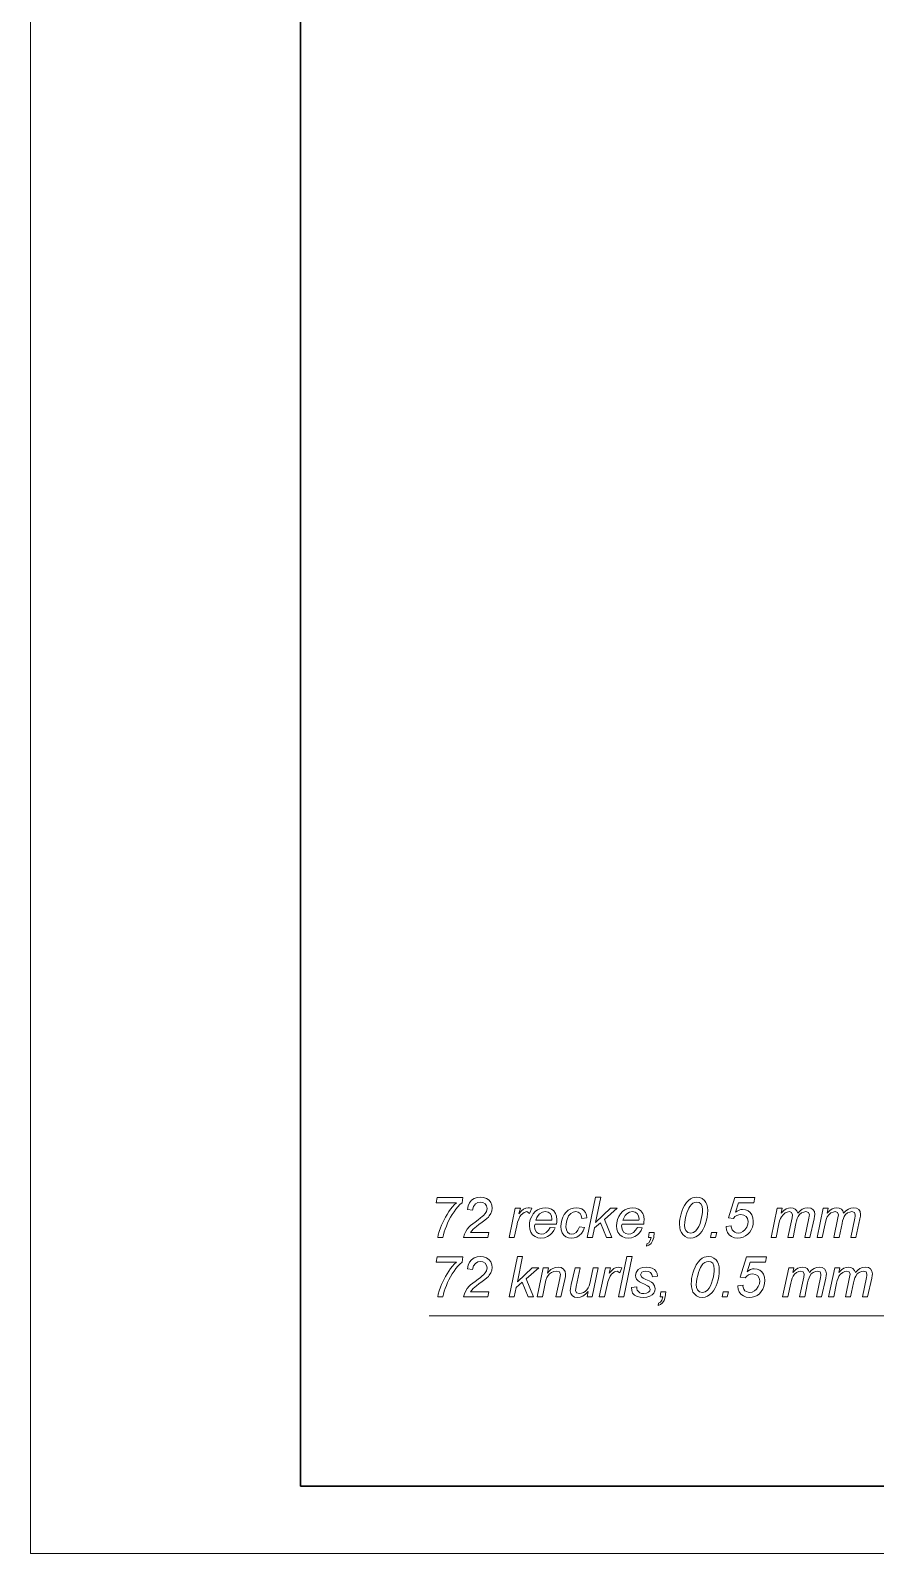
# Model space of a CAD drawing. Extents: x 0 to 297, y 0 to 420.
# Drawn here: x 0 to 62.6, y 0 to 112.9 of the extents above; entities that cross this region are included whole.
import ezdxf

# ---------------------------------------------------------------- set-up
doc = ezdxf.new("R2010")
doc.units = 0

msp = doc.modelspace()

# ---------------------------------------------------------------- linework, layer by layer
at = {"lineweight": 13}
for p, q in [((0, 420), (0, 0)), ((0, 0), (297, 0))]:
    msp.add_line(p, q, dxfattribs=at)
at = {"color": 3, "lineweight": 30}
for p, q in [((20, 415), (20, 5)), ((20, 5), (292, 5))]:
    msp.add_line(p, q, dxfattribs=at)
at = {"lineweight": 13}
msp.add_lwpolyline([(98.06, 39.33), (85.45, 17.62), (29.54, 17.62)], dxfattribs=at)
for points in [[(30.17, 23.42), (30.21, 23.63), (30.28, 23.87), (30.37, 24.14), (30.45, 24.34), (30.54, 24.54), (30.64, 24.74), (30.75, 24.94), (30.87, 25.14), (30.99, 25.34), (31.12, 25.52), (31.26, 25.69), (31.4, 25.85), (31.55, 26), (30.06, 26), (30.14, 26.38), (32.04, 26.38), (31.97, 26), (31.81, 25.86), (31.66, 25.69), (31.51, 25.52), (31.38, 25.33), (31.24, 25.13), (31.12, 24.92), (31, 24.7), (30.9, 24.48), (30.81, 24.26), (30.72, 24.05), (30.65, 23.84), (30.59, 23.63), (30.54, 23.42)], [(32.08, 23.42), (32.15, 23.67), (32.24, 23.87), (32.36, 24.05), (32.51, 24.21), (32.61, 24.31), (32.76, 24.43), (32.94, 24.57), (33.16, 24.74), (33.33, 24.87), (33.47, 24.98), (33.56, 25.06), (33.69, 25.21), (33.78, 25.36), (33.83, 25.58), (33.79, 25.76), (33.68, 25.91), (33.52, 26.01), (33.33, 26.04), (33.14, 26.01), (32.97, 25.91), (32.83, 25.73), (32.75, 25.46), (32.37, 25.51), (32.43, 25.77), (32.53, 25.99), (32.68, 26.18), (32.87, 26.31), (33.08, 26.39), (33.32, 26.42), (33.57, 26.39), (33.79, 26.31), (33.97, 26.18), (34.1, 26.01), (34.18, 25.81), (34.2, 25.61), (34.18, 25.41), (34.11, 25.21), (33.99, 25.02), (33.92, 24.94), (33.8, 24.84), (33.65, 24.71), (33.45, 24.56), (33.22, 24.38), (33.05, 24.25), (32.91, 24.14), (32.8, 24.04), (32.69, 23.91), (32.6, 23.79), (33.95, 23.79), (33.88, 23.42)], [(41.25, 23.42), (41.87, 26.42), (42.25, 26.42), (41.87, 24.54), (42.96, 25.59), (43.46, 25.59), (42.52, 24.77), (43.07, 23.42), (42.67, 23.42), (42.22, 24.51), (41.78, 24.13), (41.63, 23.42)], [(48.09, 24.41), (48.09, 24.6), (48.11, 24.79), (48.15, 24.98), (48.2, 25.17), (48.28, 25.42), (48.36, 25.62), (48.45, 25.8), (48.6, 26.01), (48.74, 26.16), (48.89, 26.28), (49.04, 26.36), (49.19, 26.4), (49.36, 26.42), (49.58, 26.39), (49.77, 26.31), (49.94, 26.17), (50.04, 26.02), (50.11, 25.86), (50.15, 25.66), (50.17, 25.43), (50.16, 25.19), (50.13, 24.94), (50.08, 24.7), (50.01, 24.45), (49.93, 24.24), (49.83, 24.04), (49.73, 23.87), (49.61, 23.72), (49.48, 23.6), (49.3, 23.47), (49.1, 23.4), (48.89, 23.38), (48.68, 23.41), (48.49, 23.49), (48.32, 23.64), (48.22, 23.79), (48.14, 23.96), (48.1, 24.17)], [(48.46, 24.35), (48.48, 24.12), (48.55, 23.95), (48.7, 23.8), (48.91, 23.75), (49.11, 23.8), (49.29, 23.93), (49.41, 24.08), (49.51, 24.25), (49.6, 24.45), (49.67, 24.68), (49.72, 24.91), (49.76, 25.12), (49.79, 25.31), (49.79, 25.48), (49.76, 25.74), (49.67, 25.91), (49.53, 26.01), (49.35, 26.04), (49.21, 26.03), (49.08, 25.97), (48.96, 25.88), (48.84, 25.73), (48.77, 25.6), (48.69, 25.43), (48.62, 25.24), (48.56, 25.01), (48.51, 24.76), (48.47, 24.54)], [(51.55, 24.25), (51.92, 24.29), (51.92, 24.21), (51.99, 23.99), (52.07, 23.89), (52.17, 23.81), (52.29, 23.77), (52.42, 23.75), (52.59, 23.78), (52.77, 23.86), (52.93, 24), (53.06, 24.19), (53.14, 24.4), (53.17, 24.61), (53.13, 24.82), (53.02, 24.99), (52.85, 25.09), (52.63, 25.13), (52.47, 25.11), (52.33, 25.06), (52.19, 24.97), (52.09, 24.84), (51.71, 24.88), (52.18, 26.38), (53.65, 26.38), (53.58, 26), (52.45, 26), (52.23, 25.29), (52.36, 25.38), (52.49, 25.45), (52.62, 25.49), (52.76, 25.5), (52.98, 25.48), (53.16, 25.4), (53.32, 25.27), (53.45, 25.1), (53.52, 24.89), (53.54, 24.64), (53.53, 24.41), (53.48, 24.2), (53.39, 23.99), (53.28, 23.81), (53.14, 23.66), (52.97, 23.54), (52.79, 23.45), (52.6, 23.4), (52.4, 23.38), (52.16, 23.41), (51.94, 23.49), (51.77, 23.62), (51.64, 23.8), (51.57, 24), (51.54, 24.19)], [(35.45, 23.42), (35.91, 25.59), (36.29, 25.59), (36.19, 25.19), (36.37, 25.39), (36.53, 25.52), (36.69, 25.6), (36.86, 25.63), (36.98, 25.62), (37.13, 25.59), (36.98, 25.21), (36.77, 25.34), (36.57, 25.28), (36.36, 25.11), (36.26, 24.97), (36.17, 24.79), (36.09, 24.56), (36.02, 24.28), (35.84, 23.42)], [(38.5, 24.17), (38.86, 24.13), (38.78, 23.95), (38.66, 23.78), (38.5, 23.62), (38.3, 23.49), (38.07, 23.4), (37.82, 23.38), (37.59, 23.41), (37.38, 23.49), (37.2, 23.62), (37.07, 23.81), (36.99, 24.04), (36.96, 24.29), (36.98, 24.52), (37.03, 24.75), (37.13, 24.97), (37.25, 25.18), (37.39, 25.34), (37.56, 25.47), (37.74, 25.56), (37.93, 25.61), (38.14, 25.63), (38.38, 25.6), (38.59, 25.52), (38.77, 25.39), (38.9, 25.21), (38.98, 25), (39, 24.74), (38.99, 24.58), (38.97, 24.42), (37.38, 24.42), (37.34, 24.3), (37.37, 24.03), (37.48, 23.83), (37.64, 23.71), (37.83, 23.67), (38.02, 23.7), (38.21, 23.8), (38.38, 23.96)], [(37.43, 24.71), (38.62, 24.71), (38.63, 24.79), (38.59, 25.02), (38.49, 25.2), (38.34, 25.3), (38.14, 25.34), (37.92, 25.3), (37.72, 25.18), (37.6, 25.06), (37.51, 24.9)], [(40.67, 24.21), (41.04, 24.17), (40.94, 23.92), (40.81, 23.73), (40.65, 23.57), (40.48, 23.46), (40.28, 23.4), (40.08, 23.38), (39.86, 23.4), (39.67, 23.48), (39.51, 23.6), (39.39, 23.78), (39.32, 23.99), (39.29, 24.24), (39.31, 24.47), (39.36, 24.7), (39.44, 24.93), (39.54, 25.14), (39.68, 25.31), (39.84, 25.45), (40.03, 25.55), (40.23, 25.61), (40.45, 25.63), (40.66, 25.61), (40.85, 25.54), (41, 25.42), (41.12, 25.27), (41.19, 25.09), (41.21, 24.88), (40.84, 24.84), (40.8, 25.05), (40.72, 25.2), (40.58, 25.3), (40.41, 25.34), (40.2, 25.3), (40.02, 25.2), (39.87, 25.02), (39.76, 24.77), (39.71, 24.58), (39.68, 24.4), (39.67, 24.22), (39.7, 23.98), (39.79, 23.81), (39.92, 23.7), (40.08, 23.67), (40.25, 23.7), (40.42, 23.8), (40.56, 23.97)], [(44.96, 24.17), (45.32, 24.13), (45.24, 23.95), (45.12, 23.78), (44.96, 23.62), (44.76, 23.49), (44.53, 23.4), (44.28, 23.38), (44.05, 23.41), (43.84, 23.49), (43.66, 23.62), (43.52, 23.81), (43.44, 24.04), (43.42, 24.29), (43.44, 24.52), (43.49, 24.75), (43.59, 24.97), (43.71, 25.18), (43.85, 25.34), (44.02, 25.47), (44.2, 25.56), (44.39, 25.61), (44.59, 25.63), (44.84, 25.6), (45.05, 25.52), (45.22, 25.39), (45.36, 25.21), (45.43, 25), (45.46, 24.74), (45.45, 24.58), (45.43, 24.42), (43.84, 24.42), (43.79, 24.3), (43.83, 24.03), (43.94, 23.83), (44.1, 23.71), (44.29, 23.67), (44.48, 23.7), (44.67, 23.8), (44.83, 23.96)], [(43.89, 24.71), (45.08, 24.71), (45.09, 24.79), (45.05, 25.02), (44.95, 25.2), (44.79, 25.3), (44.6, 25.34), (44.38, 25.3), (44.18, 25.18), (44.06, 25.06), (43.97, 24.9)], [(54.86, 23.42), (55.31, 25.59), (55.69, 25.59), (55.62, 25.22), (55.81, 25.42), (55.98, 25.54), (56.15, 25.61), (56.33, 25.63), (56.51, 25.6), (56.66, 25.52), (56.77, 25.39), (56.84, 25.22), (57.01, 25.4), (57.18, 25.53), (57.37, 25.6), (57.56, 25.63), (57.8, 25.6), (57.97, 25.5), (58.07, 25.34), (58.1, 25.13), (58.09, 25), (58.05, 24.8), (57.74, 23.42), (57.36, 23.42), (57.66, 24.86), (57.69, 25.01), (57.7, 25.11), (57.63, 25.27), (57.45, 25.34), (57.29, 25.31), (57.13, 25.24), (56.98, 25.12), (56.87, 24.97), (56.81, 24.84), (56.76, 24.67), (56.71, 24.47), (56.49, 23.42), (56.11, 23.42), (56.42, 24.89), (56.45, 25.1), (56.38, 25.27), (56.22, 25.34), (56.06, 25.31), (55.9, 25.24), (55.75, 25.11), (55.63, 24.95), (55.56, 24.82), (55.5, 24.65), (55.45, 24.44), (55.24, 23.42)], [(58.27, 23.42), (58.72, 25.59), (59.1, 25.59), (59.02, 25.22), (59.22, 25.42), (59.39, 25.54), (59.55, 25.61), (59.73, 25.63), (59.92, 25.6), (60.07, 25.52), (60.18, 25.39), (60.24, 25.22), (60.41, 25.4), (60.59, 25.53), (60.77, 25.6), (60.97, 25.63), (61.2, 25.6), (61.37, 25.5), (61.47, 25.34), (61.5, 25.13), (61.49, 25), (61.45, 24.8), (61.15, 23.42), (60.77, 23.42), (61.06, 24.86), (61.09, 25.01), (61.1, 25.11), (61.04, 25.27), (60.85, 25.34), (60.69, 25.31), (60.53, 25.24), (60.38, 25.12), (60.28, 24.97), (60.22, 24.84), (60.16, 24.67), (60.12, 24.47), (59.9, 23.42), (59.52, 23.42), (59.82, 24.89), (59.85, 25.1), (59.79, 25.27), (59.62, 25.34), (59.47, 25.31), (59.3, 25.24), (59.15, 25.11), (59.03, 24.95), (58.97, 24.82), (58.91, 24.65), (58.86, 24.44), (58.65, 23.42)], [(45.79, 23.42), (45.84, 23.79), (46.21, 23.79), (46.17, 23.42), (46.09, 23.17), (45.97, 22.98), (45.82, 22.85), (45.64, 22.79), (45.67, 22.96), (45.81, 23.04), (45.92, 23.2), (45.99, 23.42)], [(50.37, 23.42), (50.46, 23.79), (50.84, 23.79), (50.75, 23.42)], [(30.17, 19.02), (30.21, 19.23), (30.28, 19.47), (30.37, 19.74), (30.45, 19.94), (30.54, 20.14), (30.64, 20.34), (30.75, 20.54), (30.87, 20.74), (30.99, 20.94), (31.12, 21.12), (31.26, 21.29), (31.4, 21.45), (31.55, 21.6), (30.06, 21.6), (30.14, 21.98), (32.04, 21.98), (31.97, 21.6), (31.81, 21.45), (31.66, 21.29), (31.51, 21.12), (31.38, 20.93), (31.24, 20.73), (31.12, 20.51), (31, 20.29), (30.9, 20.08), (30.81, 19.86), (30.72, 19.65), (30.65, 19.44), (30.59, 19.23), (30.54, 19.02)], [(32.08, 19.02), (32.15, 19.26), (32.24, 19.47), (32.36, 19.64), (32.51, 19.81), (32.61, 19.91), (32.76, 20.03), (32.94, 20.17), (33.16, 20.34), (33.33, 20.47), (33.47, 20.58), (33.56, 20.66), (33.69, 20.81), (33.78, 20.96), (33.83, 21.17), (33.79, 21.35), (33.68, 21.51), (33.52, 21.61), (33.33, 21.64), (33.14, 21.61), (32.97, 21.5), (32.83, 21.32), (32.75, 21.06), (32.37, 21.11), (32.43, 21.37), (32.53, 21.59), (32.68, 21.77), (32.87, 21.91), (33.08, 21.99), (33.32, 22.02), (33.57, 21.99), (33.79, 21.91), (33.97, 21.78), (34.1, 21.61), (34.18, 21.41), (34.2, 21.2), (34.18, 21), (34.11, 20.81), (33.99, 20.62), (33.92, 20.54), (33.8, 20.44), (33.65, 20.31), (33.45, 20.16), (33.22, 19.98), (33.05, 19.85), (32.91, 19.74), (32.8, 19.64), (32.69, 19.51), (32.6, 19.39), (33.95, 19.39), (33.88, 19.02)], [(35.45, 19.02), (36.08, 22.02), (36.46, 22.02), (36.07, 20.14), (37.16, 21.18), (37.66, 21.18), (36.72, 20.37), (37.27, 19.02), (36.87, 19.02), (36.42, 20.11), (35.98, 19.73), (35.84, 19.02)], [(43.57, 19.02), (44.19, 22.02), (44.57, 22.02), (43.95, 19.02)], [(48.95, 20), (48.96, 20.19), (48.98, 20.38), (49.01, 20.58), (49.06, 20.77), (49.14, 21.01), (49.23, 21.22), (49.32, 21.4), (49.46, 21.6), (49.61, 21.76), (49.76, 21.88), (49.9, 21.96), (50.05, 22), (50.22, 22.02), (50.44, 21.99), (50.63, 21.9), (50.8, 21.76), (50.9, 21.62), (50.97, 21.45), (51.02, 21.26), (51.03, 21.03), (51.02, 20.78), (50.99, 20.54), (50.94, 20.29), (50.87, 20.05), (50.79, 19.83), (50.7, 19.64), (50.59, 19.47), (50.47, 19.32), (50.34, 19.19), (50.16, 19.07), (49.97, 19), (49.75, 18.98), (49.54, 19), (49.35, 19.09), (49.18, 19.24), (49.08, 19.38), (49.01, 19.56), (48.96, 19.77)], [(49.32, 19.95), (49.35, 19.72), (49.41, 19.55), (49.57, 19.4), (49.78, 19.35), (49.98, 19.4), (50.16, 19.53), (50.27, 19.67), (50.38, 19.84), (50.46, 20.04), (50.53, 20.28), (50.59, 20.51), (50.63, 20.72), (50.65, 20.91), (50.66, 21.08), (50.63, 21.33), (50.54, 21.51), (50.4, 21.61), (50.22, 21.64), (50.08, 21.62), (49.95, 21.57), (49.82, 21.48), (49.71, 21.33), (49.63, 21.2), (49.56, 21.03), (49.49, 20.84), (49.43, 20.61), (49.37, 20.35), (49.33, 20.13)], [(52.41, 19.85), (52.79, 19.89), (52.78, 19.81), (52.85, 19.59), (52.93, 19.48), (53.04, 19.41), (53.16, 19.37), (53.28, 19.35), (53.46, 19.38), (53.63, 19.46), (53.79, 19.6), (53.92, 19.78), (54, 20), (54.03, 20.21), (53.99, 20.42), (53.88, 20.58), (53.71, 20.69), (53.49, 20.73), (53.34, 20.71), (53.19, 20.66), (53.06, 20.57), (52.95, 20.43), (52.57, 20.48), (53.04, 21.98), (54.52, 21.98), (54.44, 21.6), (53.32, 21.6), (53.09, 20.88), (53.22, 20.98), (53.35, 21.05), (53.49, 21.09), (53.62, 21.1), (53.84, 21.07), (54.03, 21), (54.19, 20.87), (54.31, 20.7), (54.38, 20.49), (54.41, 20.24), (54.39, 20.01), (54.34, 19.79), (54.25, 19.59), (54.14, 19.41), (54, 19.26), (53.84, 19.13), (53.65, 19.05), (53.46, 18.99), (53.26, 18.98), (53.02, 19), (52.81, 19.09), (52.63, 19.22), (52.51, 19.4), (52.43, 19.59), (52.41, 19.79)], [(37.54, 19.02), (37.99, 21.18), (38.37, 21.18), (38.29, 20.78), (38.43, 20.92), (38.56, 21.04), (38.69, 21.12), (38.89, 21.2), (39.08, 21.23), (39.32, 21.19), (39.49, 21.08), (39.61, 20.91), (39.64, 20.7), (39.63, 20.54), (39.59, 20.32), (39.29, 19.02), (38.91, 19.02), (39.21, 20.39), (39.25, 20.57), (39.26, 20.69), (39.18, 20.87), (38.97, 20.93), (38.78, 20.91), (38.61, 20.84), (38.46, 20.73), (38.35, 20.61), (38.26, 20.45), (38.19, 20.25), (38.13, 20.02), (37.92, 19.02)], [(41.31, 19.41), (41.12, 19.22), (40.92, 19.08), (40.73, 19), (40.53, 18.98), (40.31, 19.01), (40.14, 19.12), (40.02, 19.27), (39.99, 19.46), (40.01, 19.65), (40.06, 19.93), (40.35, 21.18), (40.73, 21.18), (40.42, 19.78), (40.39, 19.62), (40.38, 19.5), (40.45, 19.33), (40.67, 19.27), (40.82, 19.29), (40.96, 19.34), (41.1, 19.43), (41.21, 19.55), (41.31, 19.69), (41.38, 19.85), (41.43, 20.01), (41.48, 20.24), (41.68, 21.18), (42.06, 21.18), (41.61, 19.02), (41.23, 19.02)], [(42.14, 19.02), (42.6, 21.18), (42.98, 21.18), (42.88, 20.79), (43.06, 20.98), (43.22, 21.12), (43.38, 21.2), (43.55, 21.23), (43.67, 21.21), (43.82, 21.18), (43.67, 20.81), (43.46, 20.93), (43.26, 20.88), (43.05, 20.7), (42.95, 20.57), (42.86, 20.38), (42.78, 20.15), (42.71, 19.88), (42.53, 19.02)], [(44.53, 19.73), (44.91, 19.77), (44.92, 19.63), (44.95, 19.51), (45.13, 19.33), (45.27, 19.28), (45.43, 19.27), (45.64, 19.29), (45.79, 19.36), (45.88, 19.46), (45.91, 19.58), (45.84, 19.76), (45.71, 19.85), (45.49, 19.96), (45.26, 20.07), (45.12, 20.14), (44.99, 20.23), (44.9, 20.34), (44.84, 20.46), (44.82, 20.6), (44.87, 20.84), (45.03, 21.04), (45.18, 21.14), (45.37, 21.2), (45.6, 21.23), (45.85, 21.2), (46.06, 21.14), (46.23, 21.04), (46.35, 20.91), (46.42, 20.75), (46.45, 20.56), (46.07, 20.52), (46.04, 20.69), (45.94, 20.82), (45.79, 20.91), (45.59, 20.93), (45.42, 20.91), (45.3, 20.85), (45.2, 20.66), (45.29, 20.48), (45.39, 20.42), (45.59, 20.32), (45.83, 20.2), (46, 20.11), (46.1, 20.03), (46.24, 19.84), (46.28, 19.62), (46.26, 19.47), (46.18, 19.31), (46.06, 19.17), (45.88, 19.07), (45.66, 19), (45.4, 18.98), (45.16, 19), (44.94, 19.05), (44.75, 19.15), (44.61, 19.29), (44.54, 19.49)], [(55.72, 19.02), (56.17, 21.18), (56.56, 21.18), (56.48, 20.82), (56.67, 21.02), (56.84, 21.14), (57.01, 21.2), (57.19, 21.23), (57.38, 21.2), (57.53, 21.12), (57.64, 20.99), (57.7, 20.82), (57.87, 21), (58.05, 21.12), (58.23, 21.2), (58.43, 21.23), (58.66, 21.19), (58.83, 21.09), (58.93, 20.94), (58.96, 20.73), (58.95, 20.6), (58.91, 20.4), (58.61, 19.02), (58.22, 19.02), (58.52, 20.45), (58.55, 20.6), (58.56, 20.7), (58.5, 20.87), (58.31, 20.93), (58.15, 20.91), (57.99, 20.83), (57.84, 20.72), (57.73, 20.57), (57.68, 20.44), (57.62, 20.27), (57.57, 20.06), (57.36, 19.02), (56.97, 19.02), (57.28, 20.48), (57.31, 20.7), (57.25, 20.87), (57.08, 20.93), (56.92, 20.91), (56.76, 20.83), (56.61, 20.71), (56.49, 20.55), (56.42, 20.41), (56.37, 20.24), (56.32, 20.04), (56.11, 19.02)], [(59.13, 19.02), (59.58, 21.18), (59.96, 21.18), (59.89, 20.82), (60.08, 21.02), (60.25, 21.14), (60.42, 21.2), (60.6, 21.23), (60.78, 21.2), (60.93, 21.12), (61.04, 20.99), (61.11, 20.82), (61.28, 21), (61.45, 21.12), (61.64, 21.2), (61.83, 21.23), (62.07, 21.19), (62.23, 21.09), (62.33, 20.94), (62.37, 20.73), (62.36, 20.6), (62.32, 20.4), (62.01, 19.02), (61.63, 19.02), (61.93, 20.45), (61.96, 20.6), (61.97, 20.7), (61.9, 20.87), (61.72, 20.93), (61.56, 20.91), (61.39, 20.83), (61.25, 20.72), (61.14, 20.57), (61.08, 20.44), (61.03, 20.27), (60.98, 20.06), (60.76, 19.02), (60.38, 19.02), (60.68, 20.48), (60.72, 20.7), (60.65, 20.87), (60.48, 20.93), (60.33, 20.91), (60.17, 20.83), (60.01, 20.71), (59.89, 20.55), (59.83, 20.41), (59.77, 20.24), (59.72, 20.04), (59.51, 19.02)], [(46.66, 19.02), (46.7, 19.39), (47.07, 19.39), (47.03, 19.02), (46.95, 18.76), (46.83, 18.57), (46.68, 18.45), (46.5, 18.39), (46.53, 18.55), (46.68, 18.64), (46.78, 18.79), (46.85, 19.02)], [(51.24, 19.02), (51.32, 19.39), (51.7, 19.39), (51.62, 19.02)]]:
    msp.add_lwpolyline(points, close=True, dxfattribs=at)

doc.saveas('drawing.dxf')
